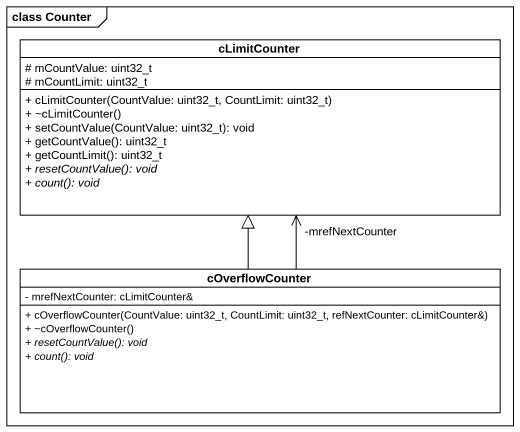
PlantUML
@startuml
mainframe class Counter
hide circle
hide empty members
skinparam classAttributeIconSize 0
class cLimitCounter {
  # mCountValue: uint32_t
  # mCountLimit: uint32_t
  + cLimitCounter(CountValue: uint32_t, CountLimit: uint32_t)
  + ~cLimitCounter()
  + setCountValue(CountValue: uint32_t): void
  + getCountValue(): uint32_t
  + getCountLimit(): uint32_t
  {abstract} + resetCountValue(): void
  {abstract} + count(): void
}
class cOverflowCounter {
  - mrefNextCounter: cLimitCounter&
  + cOverflowCounter(CountValue: uint32_t, CountLimit: uint32_t, refNextCounter: cLimitCounter&)
  + ~cOverflowCounter()
  {abstract} + resetCountValue(): void
  {abstract} + count(): void
}
cOverflowCounter -up-> "-mrefNextCounter" cLimitCounter
cOverflowCounter -up-|> cLimitCounter
@enduml
